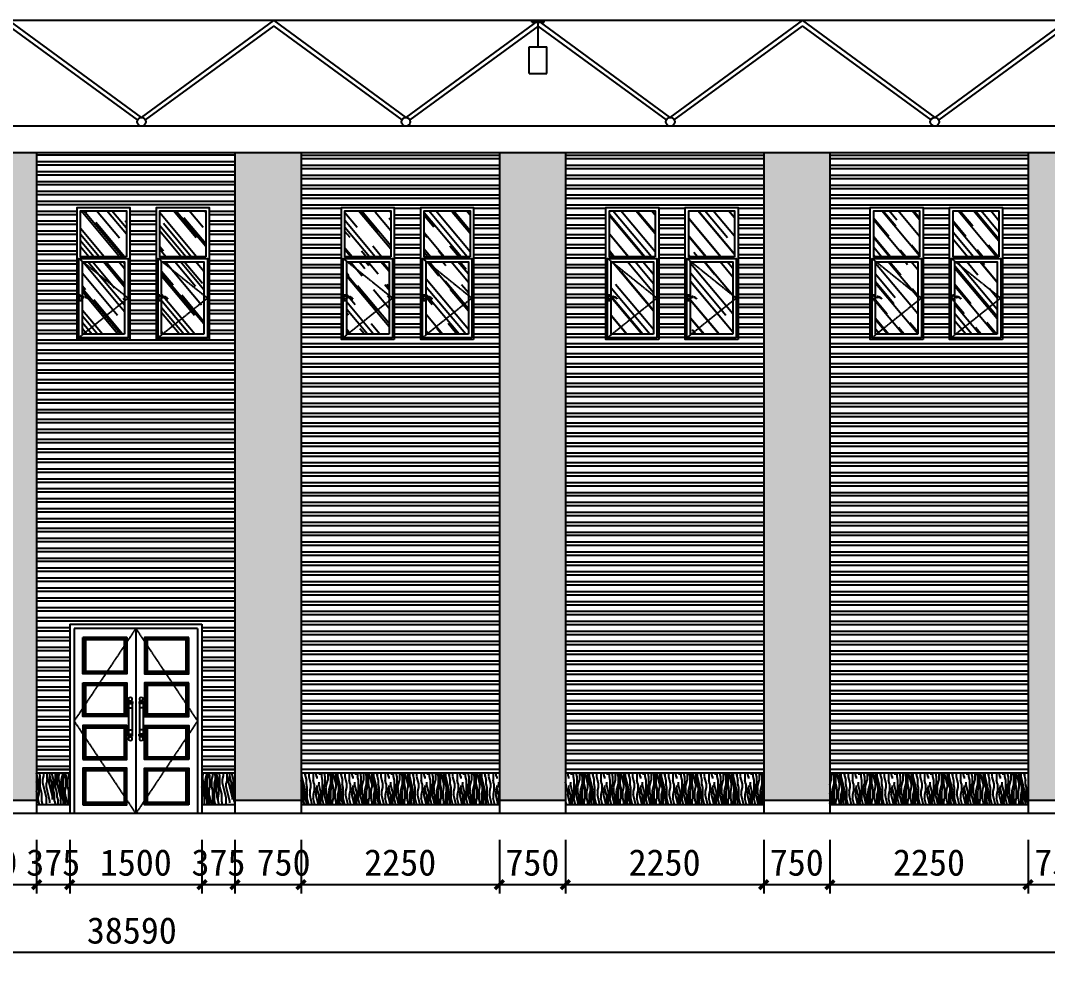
# Model space of a CAD drawing. Header units: millimetres. Extents: x -150677 to 588340, y -254013 to 149700.
# Drawn here: x 214546 to 226198, y -31432 to -20754 of the extents above; entities that cross this region are included whole.
import ezdxf

# ---------------------------------------------------------------- set-up
doc = ezdxf.new("R2010")
doc.units = ezdxf.units.MM
doc.header["$LTSCALE"] = 10
doc.header["$MEASUREMENT"] = 0
doc.linetypes.add('DASH', pattern=[0.35, 0.25, -0.1])
for name, color, linetype in [('2-Ba顶面轮廓', 4, 'Continuous'), ('2-Da地拼', 4, 'Continuous'), ('9-ELa粗', 2, 'Continuous'), ('9-ELd细', 8, 'Continuous'), ('9-ELf填充', 251, 'Continuous'), ('E-Elevation(立面图层)', 134, 'Continuous'), ('FUR-MID', 2, 'Continuous'), ('HAT【填充】', 8, 'Continuous'), ('PM', 1, 'Continuous')]:
    doc.layers.add(name, color=color, linetype=linetype)
doc.styles.get("Standard").update_dxf_attribs({"font": ''})
doc.styles.get('Standard').set_extended_font_data('SimSun')
doc.dimstyles.new('DIMN100', dxfattribs={"dimtxt": 300, "dimasz": 100, "dimexe": 100, "dimexo": 300, "dimgap": 100, "dimtad": 1, "dimdec": 0, "dimtxsty": 'Standard', "dimblk": 'ARCHTICK', "dimcen": 2.5, "dimdle": 100, "dimclrd": 8, "dimclre": 8, "dimclrt": 96, "dimadec": 0, "dimazin": 0, "dimtfac": 1, "dimtdec": 0, "dimtmove": 0, "dimatfit": 3, "dimldrblk": 'DOT', "dimfxl": 100, "dimarcsym": 0})

# ---------------------------------------------------------------- blocks, each defined once
blk = doc.blocks.new('A$C68075832')
at = {"layer": 'E-Elevation(立面图层)', "color": 251, "ltscale": 200}
for p, q in [((-172, 1200), (-32, 1200)), ((-172, 1180), (-172, 1200)), ((-32, 1180), (-172, 1180)), ((-102, 900), (-102, 1180)), ((-32, 1180), (-32, 1200))]:
    blk.add_line(p, q, dxfattribs=at)
at = {"layer": 'E-Elevation(立面图层)', "ltscale": 200}
for p, q in [((0, 900), (-199, 900)), ((-199, 600), (-199, 900)), ((0, 600), (0, 900)), ((0, 600), (-199, 600))]:
    blk.add_line(p, q, dxfattribs=at)
blk = doc.blocks.new('A$C3D6C2CD6')
h = blk.add_hatch()
h.set_pattern_fill('木材', color=251, scale=50, style=0)
h.set_pattern_definition([(50, (40, 940), (129.62, 465.617), [3000, -400, 1000, -200]), (50, (306, 1040), (-332.33, 17.77), [600, -66, 1200, -150]), (50, (140, 1110), (565.85, 882.82), [1600, -280, 800, -200])])
h.paths.add_polyline_path([(40, 940), (560, 940), (560, 1460), (40, 1460)])
h = blk.add_hatch()
h.set_pattern_fill('木材', color=251, scale=50, style=0)
h.set_pattern_definition([(50, (60, 60), (129.618, 465.617), [3000, -400, 1000, -200]), (50, (326, 160), (-332.325, 17.77), [600, -66, 1200, -150]), (50, (160, 230), (565.85, 882.82), [1600, -280, 800, -200])])
h.paths.add_polyline_path([(60, 60), (540, 60), (540, 880), (60, 880)])
at = {"color": 8, "linetype": 'DASH'}
for points in [[(580, 920), (20, 470), (580, 20)], [(545, 485), (545, 502), (575, 502), (575, 442), (545, 442), (545, 466)]]:
    blk.add_lwpolyline(points, dxfattribs=at)
blk.add_lwpolyline([(543, 482, -0.472973), (570, 486, -1.045197), (547, 464, 0.471233), (471, 460, -0.474255), (543, 482, -0.303304)], format="xyb", dxfattribs=at)
at = {"layer": '2-Ba顶面轮廓'}
blk.add_lwpolyline([(0, 0), (600, 0), (600, 1500), (0, 1500)], close=True, dxfattribs=at)
at = {"layer": '9-ELd细'}
for points in [[(40, 940), (560, 940), (560, 1460), (40, 1460)], [(20, 20), (580, 20), (580, 920), (20, 920)], [(60, 60), (540, 60), (540, 880), (60, 880)]]:
    blk.add_lwpolyline(points, close=True, dxfattribs=at)
blk = doc.blocks.new('A$C16496DF1')
at = {"layer": '9-ELf填充'}
h = blk.add_hatch(dxfattribs=at)
h.set_pattern_fill('ANSI32', color=251, scale=300, angle=135, style=0)
h.set_pattern_definition([(180, (1326, 400), (-2e-14, -112.5), []), (180, (1288.5, 437.5), (-2e-14, -112.5), [])])
h.paths.add_polyline_path([(0, 7400), (-100, 7400), (-100, 400), (0, 400)])
h.paths.add_polyline_path([(2150, 7400), (2050, 7400), (2050, 400), (2150, 400)])
h.paths.add_polyline_path([(2050, 7400), (0, 7400), (0, 400), (2050, 400)])
h.paths.add_polyline_path([(1092, 5280), (1092, 6780), (1692, 6780), (1692, 5280)], flags=16)
h.paths.add_polyline_path([(792, 5280), (192, 5280), (192, 6780), (792, 6780)], flags=16)
at = {"layer": 'HAT【填充】'}
h = blk.add_hatch(dxfattribs=at)
h.set_pattern_fill('木纹', color=251, scale=20, angle=90, style=0)
h.set_pattern_definition([(90, (0, 0), (-408, 2e-14), [81.6, -122.4, 40.8, -163.2]), (90, (-10.2, 285.6), (-408, 2e-14), [81.6, -326.4]), (90, (-30.6, 244.8), (-408, 2e-14), [40.8, -367.2]), (90, (-40.8, 20.4), (-408, 2e-14), [20.4, -285.6, 20.4, -81.6]), (90, (-61.2, 163.2), (-408, 2e-14), [81.6, -122.4, 20.4, -183.6]), (90, (-71.4, 61.2), (-408, 2e-14), [61.2, -346.8]), (90, (-81.6, 163.2), (-408, 2e-14), [122.4, -285.6]), (90, (-91.8, 40.8), (-408, 2e-14), [81.6, -326.4]), (90, (-102, 204), (-408, 2e-14), [204, -204]), (90, (-122.4, 81.6), (-408, 2e-14), [40.8, -122.4, 81.6, -163.2]), (90, (-132.6, 367.2), (-408, 2e-14), [81.6, -326.4]), (90, (-142.8, 285.6), (-408, 2e-14), [40.8, -367.2]), (90, (-153, 204), (-408, 2e-14), [40.8, -367.2]), (90, (-163.2, 1e-14), (-408, 2e-14), [81.6, -326.4]), (90, (-173.4, 204), (-408, 2e-14), [81.6, -326.4]), (90, (-193.8, 204), (-408, 2e-14), [81.6, -81.6, 81.6, -163.2]), (90, (-214.2, 122.4), (-408, 2e-14), [40.8, -204, 81.6, -81.6]), (90, (-224.4, 204), (-408, 2e-14), [122.4, -285.6]), (90, (-244.8, 204), (-408, 2e-14), [81.6, -326.4]), (90, (-255, 40.8), (-408, 2e-14), [122.4, -163.2, 40.8, -81.6]), (90, (-275.4, 40.8), (-408, 2e-14), [204, -204]), (90, (-285.6, 285.6), (-408, 2e-14), [40.8, -367.2]), (90, (-295.8, 163.2), (-408, 2e-14), [81.6, -326.4]), (90, (-306, 81.6), (-408, 2e-14), [40.8, -163.2, 40.8, -163.2]), (90, (-316.2, 40.8), (-408, 2e-14), [40.8, -122.4, 81.6, -163.2]), (90, (-326.4, 122.4), (-408, 2e-14), [40.8, -204, 40.8, -122.4]), (90, (-336.6, 204), (-408, 2e-14), [122.4, -285.6]), (90, (-357, 40.8), (-408, 2e-14), [81.6, -326.4]), (90, (-367.2, 244.8), (-408, 2e-14), [40.8, -367.2]), (90, (-377.4, 326.4), (-408, 2e-14), [40.8, -367.2]), (104.036, (-30.6, 285.6), (-1e-06, 408), [42.024, -1640.203]), (104.036, (-122.4, 326.4), (-1e-06, 408), [42.024, -1640.203]), (104.0362, (-367.2, 285.6), (-1e-06, 408), [42.024, -1640.203]), (104.0362, (-214.2, 163.2), (-1e-06, 408), [42.024, -1640.203]), (104.0362, (-275.4, 244.8), (-1e-06, 408), [42.024, -1640.203]), (104.0362, (-244.8, 285.6), (-1e-06, 408), [42.024, -1640.203]), (104.0362, (-316.2, 81.6), (-1e-06, 408), [42.024, -1640.203]), (104.0362, (-295.8, 244.8), (-1e-06, 408), [42.024, -1640.203]), (104.036, (-142.8, 326.4), (-1e-06, 408), [84.05, -1598.18]), (104.0362, (-173.4, 285.6), (-1e-06, 408), [84.05, -1598.18]), (104.0362, (-193.8, 285.6), (-1e-06, 408), [84.05, -1598.18]), (255.964, (-61.2, 163.2), (-1e-08, -408), [42.024, -84.048, 42.024, -1514.13]), (255.964, (-122.4, 81.6), (-1e-08, -408), [42.024, -1640.203]), (255.9638, (-306, 81.6), (-1e-08, -408), [84.05, -1598.18]), (284.036, (-10.2, 285.6), (1e-06, -408), [42.024, -1640.203]), (75.964, (-10.2, 367.2), (1e-08, 408), [42.024, -1640.203]), (75.964, (-153, 244.8), (1e-08, 408), [42.024, -1640.203]), (75.9638, (-224.4, 326.4), (1e-08, 408), [42.024, -1640.203]), (75.9638, (-255, 163.2), (1e-08, 408), [42.024, -1640.203]), (75.9638, (-306, 122.4), (1e-08, 408), [42.024, -1640.203]), (75.9638, (-326.4, 163.2), (1e-08, 408), [42.024, -1640.203]), (75.9638, (-255, 163.2), (1e-08, 408), [42.024, -1640.203]), (75.9638, (-316.2, 285.6), (1e-08, 408), [168.096, -1514.13]), (75.964, (-40.8, 40.8), (1e-08, 408), [168.096, -1514.13]), (75.964, (-71.4, 81.6), (1e-08, 408), [168.096, -1514.13]), (75.964, (-91.8, 122.4), (1e-08, 408), [42.024, -84.048, 84.048, -1472.107]), (75.964, (-122.4, 122.4), (1e-08, 408), [84.048, -84.048, 84.048, -1430.083]), (75.9638, (-163.2, 81.6), (1e-08, 408), [168.096, -1514.13]), (75.9638, (-193.8, 40.8), (1e-08, 408), [168.096, -1514.13]), (75.9638, (-214.2, 40.8), (1e-08, 408), [168.096, -1514.13]), (75.9638, (-336.6, 326.4), (1e-08, 408), [42.024, -1640.203]), (75.9638, (-377.4, 367.2), (-8e-05, 408), [84.048, -1598.18]), (75.9638, (-357, 122.4), (-8e-05, 408), [84.048, -1598.18]), (75.964, (5e-15, 81.6), (-7e-06, 408), [168.096, -1514.13]), (75.9638, (-285.6, 326.4), (-7e-06, 408), [126.07, -1556.155]), (75.9638, (-255, 367.2), (-7e-06, 408), [252.144, -1430.083])])
h.paths.add_polyline_path([(2150, 360), (2050, 360), (2050, 0), (2150, 0)])
h.paths.add_polyline_path([(0, 360), (-100, 360), (-100, 0), (0, 0)])
h.paths.add_polyline_path([(2050, 360), (0, 360), (0, 0), (2050, 0)])
at = {"layer": '2-Da地拼'}
for p, q in [((-100, 400), (2150, 400)), ((-100, 360), (2150, 360)), ((-100, 0), (2150, 0))]:
    blk.add_line(p, q, dxfattribs=at)
blk = doc.blocks.new('A$C26E901EB')
at = {"layer": '9-ELf填充'}
h = blk.add_hatch(dxfattribs=at)
h.set_pattern_fill('木纹02', color=256, scale=100, angle=90, style=0)
h.set_pattern_definition([(90, (77426.86, -29654), (-400, 2e-14), [80, -120, 40, -160]), (90, (77416.86, -29374), (-400, 2e-14), [80, -320]), (90, (77396.86, -29414), (-400, 2e-14), [40, -360]), (90, (77386.86, -29634), (-400, 2e-14), [20, -280, 20, -80]), (90, (77366.86, -29494), (-400, 2e-14), [80, -120, 20, -180]), (90, (77356.86, -29594), (-400, 2e-14), [60, -340]), (90, (77346.86, -29494), (-400, 2e-14), [120, -280]), (90, (77336.86, -29614), (-400, 2e-14), [80, -320]), (90, (77326.86, -29454), (-400, 2e-14), [200, -200]), (90, (77306.86, -29574), (-400, 2e-14), [40, -120, 80, -160]), (90, (77296.86, -29294), (-400, 2e-14), [80, -320]), (90, (77286.86, -29374), (-400, 2e-14), [40, -360]), (90, (77276.86, -29454), (-400, 2e-14), [40, -360]), (90, (77266.86, -29654), (-400, 2e-14), [80, -320]), (90, (77256.86, -29454), (-400, 2e-14), [80, -320]), (90, (77236.86, -29454), (-400, 2e-14), [80, -80, 80, -160]), (90, (77216.86, -29534), (-400, 2e-14), [40, -200, 80, -80]), (90, (77206.86, -29454), (-400, 2e-14), [120, -280]), (90, (77186.86, -29454), (-400, 2e-14), [80, -320]), (90, (77176.86, -29614), (-400, 2e-14), [120, -160, 40, -80]), (90, (77156.86, -29614), (-400, 2e-14), [200, -200]), (90, (77146.86, -29374), (-400, 2e-14), [40, -360]), (90, (77136.86, -29494), (-400, 2e-14), [80, -320]), (90, (77126.86, -29574), (-400, 2e-14), [40, -160, 40, -160]), (90, (77116.86, -29614), (-400, 2e-14), [40, -120, 80, -160]), (90, (77106.86, -29534), (-400, 2e-14), [40, -200, 40, -120]), (90, (77096.86, -29454), (-400, 2e-14), [120, -280]), (90, (77076.86, -29614), (-400, 2e-14), [80, -320]), (90, (77066.86, -29414), (-400, 2e-14), [40, -360]), (90, (77056.86, -29334), (-400, 2e-14), [40, -360]), (104.03624, (77396.86, -29374), (1e-08, 400), [41.2, -1608.0422]), (104.03624, (77306.86, -29334), (1e-08, 400), [41.2, -1608.0422]), (104.03624, (77066.86, -29374), (1e-08, 400), [41.2, -1608.0422]), (104.03624, (77216.86, -29494), (1e-08, 400), [41.2, -1608.0422]), (104.03624, (77156.86, -29414), (1e-08, 400), [41.2, -1608.0422]), (104.03624, (77186.86, -29374), (1e-08, 400), [41.2, -1608.0422]), (104.03624, (77116.86, -29574), (1e-08, 400), [41.2, -1608.0422]), (104.03624, (77136.86, -29414), (1e-08, 400), [41.2, -1608.0422]), (104.03624, (77286.86, -29334), (1e-08, 400), [82.4, -1566.8422]), (104.03624, (77256.86, -29374), (1e-08, 400), [82.4, -1566.8422]), (104.03624, (77236.86, -29374), (1e-08, 400), [82.4, -1566.8422]), (255.96376, (77366.86, -29494), (1e-08, -400), [41.2, -82.4, 41.2, -1484.4422]), (255.96376, (77306.86, -29574), (1e-08, -400), [41.2, -1608.0422]), (255.96376, (77126.86, -29574), (1e-08, -400), [82.4, -1566.8422]), (284.03624, (77416.86, -29374), (-1e-08, -400), [41.2, -1608.0422]), (75.96376, (77416.86, -29294), (-1e-08, 400), [41.2, -1608.0422]), (75.96376, (77276.86, -29414), (-1e-08, 400), [41.2, -1608.0422]), (75.96376, (77206.86, -29334), (-1e-08, 400), [41.2, -1608.0422]), (75.96376, (77176.86, -29494), (-1e-08, 400), [41.2, -1608.0422]), (75.96376, (77126.86, -29534), (-1e-08, 400), [41.2, -1608.0422]), (75.96376, (77106.86, -29494), (-1e-08, 400), [41.2, -1608.0422]), (75.96376, (77176.86, -29494), (-1e-08, 400), [41.2, -1608.0422]), (75.96376, (77116.86, -29374), (-1e-08, 400), [164.8, -1484.4422]), (75.96376, (77386.86, -29614), (-1e-08, 400), [164.8, -1484.4422]), (75.96376, (77356.86, -29574), (-1e-08, 400), [164.8, -1484.4422]), (75.96376, (77336.86, -29534), (-1e-08, 400), [41.2, -82.4, 82.4, -1443.2422]), (75.96376, (77306.86, -29534), (-1e-08, 400), [82.4, -82.4, 82.4, -1402.0422]), (75.96376, (77266.86, -29574), (-1e-08, 400), [164.8, -1484.4422]), (75.96376, (77236.86, -29614), (-1e-08, 400), [164.8, -1484.4422]), (75.96376, (77216.86, -29614), (-1e-08, 400), [164.8, -1484.4422]), (75.96376, (77096.86, -29334), (-1e-08, 400), [41.2, -1608.0422]), (75.96377, (77056.86, -29294), (-8e-05, 400), [82.4, -1566.8422]), (75.96377, (77076.86, -29534), (-8e-05, 400), [82.4, -1566.8422]), (75.96376, (77426.86, -29574), (-7e-06, 400), [164.8, -1484.4422]), (75.96376, (77146.86, -29334), (-7e-06, 400), [123.6, -1525.6422]), (75.96376, (77176.86, -29294), (-7e-06, 400), [247.2, -1402.0422])])
h.paths.add_polyline_path([(750, 0), (750, 7350), (0, 7350), (0, 0)])
at = {"layer": '2-Da地拼'}
blk.add_line((0, 0), (750, 0), dxfattribs=at)
blk = doc.blocks.new('_ArchTick')
at = {"color": 0, "linetype": 'ByBlock', "const_width": 0.4}
blk.add_lwpolyline([(-0.5, -0.5), (0.5, 0.5)], dxfattribs=at)
blk = doc.blocks.new('*D1331')
at = {"layer": '2-Ba顶面轮廓', "color": 8, "lineweight": -2, "transparency": 16777216}
for p, q in [((225979.14083, -30054), (225979.14083, -30661)), ((226729.14083, -30054), (226729.14083, -30661)), ((226829.14083, -30561), (225879.14083, -30561))]:
    blk.add_line(p, q, dxfattribs=at)
at = {"layer": 'Defpoints', "color": 0, "transparency": 16777216}
for p in [(225979.14083, -29754), (226729.14083, -29754), (225979.14083, -30561)]:
    blk.add_point(p, dxfattribs=at)
at = {"layer": '2-Ba顶面轮廓', "color": 8, "lineweight": -2, "transparency": 16777216, "xscale": 100, "yscale": 100, "zscale": 100, "rotation": 180}
blk.add_blockref('_ArchTick', (225979.14083, -30561), dxfattribs=at)
at = {"layer": '2-Ba顶面轮廓', "color": 8, "lineweight": -2, "transparency": 16777216, "xscale": 100, "yscale": 100, "zscale": 100}
blk.add_blockref('_ArchTick', (226729.14083, -30561), dxfattribs=at)
at = {"layer": '2-Ba顶面轮廓', "color": 96, "transparency": 16777216, "insert": (226354.14083, -30311), "char_height": 300, "attachment_point": 5}
blk.add_mtext('750', dxfattribs=at)
blk = doc.blocks.new('_DOT')
at = {"color": 0, "linetype": 'ByBlock'}
blk.add_line((-0.35, 0), (-1, 0), dxfattribs=at)
at = {"color": 0, "linetype": 'ByBlock', "const_width": 0.35}
blk.add_lwpolyline([(-0.175, 0, 1), (0.175, 0, 1)], format="xyb", close=True, dxfattribs=at)
blk = doc.blocks.new('*D1316')
at = {"layer": '2-Ba顶面轮廓', "color": 8, "lineweight": -2, "transparency": 16777216}
for p, q in [((223729.14083, -30054), (223729.14083, -30661)), ((225979.14083, -30054), (225979.14083, -30661)), ((226079.14083, -30561), (223629.14083, -30561))]:
    blk.add_line(p, q, dxfattribs=at)
at = {"layer": 'Defpoints', "color": 0, "transparency": 16777216}
for p in [(223729.14083, -29754), (225979.14083, -29754), (223729.14083, -30561)]:
    blk.add_point(p, dxfattribs=at)
at = {"layer": '2-Ba顶面轮廓', "color": 8, "lineweight": -2, "transparency": 16777216, "xscale": 100, "yscale": 100, "zscale": 100, "rotation": 180}
blk.add_blockref('_ArchTick', (223729.14083, -30561), dxfattribs=at)
at = {"layer": '2-Ba顶面轮廓', "color": 8, "lineweight": -2, "transparency": 16777216, "xscale": 100, "yscale": 100, "zscale": 100}
blk.add_blockref('_ArchTick', (225979.14083, -30561), dxfattribs=at)
at = {"layer": '2-Ba顶面轮廓', "color": 96, "transparency": 16777216, "insert": (224854.14083, -30311), "char_height": 300, "attachment_point": 5}
blk.add_mtext('2250', dxfattribs=at)
blk = doc.blocks.new('*D1317')
at = {"layer": '2-Ba顶面轮廓', "color": 8, "lineweight": -2, "transparency": 16777216}
for p, q in [((222979.14083, -30054), (222979.14083, -30661)), ((223729.14083, -30054), (223729.14083, -30661)), ((223829.14083, -30561), (222879.14083, -30561))]:
    blk.add_line(p, q, dxfattribs=at)
at = {"layer": 'Defpoints', "color": 0, "transparency": 16777216}
for p in [(222979.14083, -29754), (223729.14083, -29754), (222979.14083, -30561)]:
    blk.add_point(p, dxfattribs=at)
at = {"layer": '2-Ba顶面轮廓', "color": 8, "lineweight": -2, "transparency": 16777216, "xscale": 100, "yscale": 100, "zscale": 100, "rotation": 180}
blk.add_blockref('_ArchTick', (222979.14083, -30561), dxfattribs=at)
at = {"layer": '2-Ba顶面轮廓', "color": 8, "lineweight": -2, "transparency": 16777216, "xscale": 100, "yscale": 100, "zscale": 100}
blk.add_blockref('_ArchTick', (223729.14083, -30561), dxfattribs=at)
at = {"layer": '2-Ba顶面轮廓', "color": 96, "transparency": 16777216, "insert": (223354.14083, -30311), "char_height": 300, "attachment_point": 5}
blk.add_mtext('750', dxfattribs=at)
blk = doc.blocks.new('*D1318')
at = {"layer": '2-Ba顶面轮廓', "color": 8, "lineweight": -2, "transparency": 16777216}
for p, q in [((220729.14083, -30054), (220729.14083, -30661)), ((222979.14083, -30054), (222979.14083, -30661)), ((223079.14083, -30561), (220629.14083, -30561))]:
    blk.add_line(p, q, dxfattribs=at)
at = {"layer": 'Defpoints', "color": 0, "transparency": 16777216}
for p in [(220729.14083, -29754), (222979.14083, -29754), (220729.14083, -30561)]:
    blk.add_point(p, dxfattribs=at)
at = {"layer": '2-Ba顶面轮廓', "color": 8, "lineweight": -2, "transparency": 16777216, "xscale": 100, "yscale": 100, "zscale": 100, "rotation": 180}
blk.add_blockref('_ArchTick', (220729.14083, -30561), dxfattribs=at)
at = {"layer": '2-Ba顶面轮廓', "color": 8, "lineweight": -2, "transparency": 16777216, "xscale": 100, "yscale": 100, "zscale": 100}
blk.add_blockref('_ArchTick', (222979.14083, -30561), dxfattribs=at)
at = {"layer": '2-Ba顶面轮廓', "color": 96, "transparency": 16777216, "insert": (221854.14083, -30311), "char_height": 300, "attachment_point": 5}
blk.add_mtext('2250', dxfattribs=at)
blk = doc.blocks.new('*D1319')
at = {"layer": '2-Ba顶面轮廓', "color": 8, "lineweight": -2, "transparency": 16777216}
for p, q in [((219979.14083, -30054), (219979.14083, -30661)), ((220729.14083, -30054), (220729.14083, -30661)), ((220829.14083, -30561), (219879.14083, -30561))]:
    blk.add_line(p, q, dxfattribs=at)
at = {"layer": 'Defpoints', "color": 0, "transparency": 16777216}
for p in [(219979.14083, -29754), (220729.14083, -29754), (219979.14083, -30561)]:
    blk.add_point(p, dxfattribs=at)
at = {"layer": '2-Ba顶面轮廓', "color": 8, "lineweight": -2, "transparency": 16777216, "xscale": 100, "yscale": 100, "zscale": 100, "rotation": 180}
blk.add_blockref('_ArchTick', (219979.14083, -30561), dxfattribs=at)
at = {"layer": '2-Ba顶面轮廓', "color": 8, "lineweight": -2, "transparency": 16777216, "xscale": 100, "yscale": 100, "zscale": 100}
blk.add_blockref('_ArchTick', (220729.14083, -30561), dxfattribs=at)
at = {"layer": '2-Ba顶面轮廓', "color": 96, "transparency": 16777216, "insert": (220354.14083, -30311), "char_height": 300, "attachment_point": 5}
blk.add_mtext('750', dxfattribs=at)
blk = doc.blocks.new('*D1320')
at = {"layer": '2-Ba顶面轮廓', "color": 8, "lineweight": -2, "transparency": 16777216}
for p, q in [((213979, -30054), (213979, -30661)), ((214729, -30054), (214729, -30661)), ((214829, -30561), (213879, -30561))]:
    blk.add_line(p, q, dxfattribs=at)
at = {"layer": 'Defpoints', "color": 0, "transparency": 16777216}
for p in [(213979, -29754), (214729, -29754), (213979, -30561)]:
    blk.add_point(p, dxfattribs=at)
at = {"layer": '2-Ba顶面轮廓', "color": 8, "lineweight": -2, "transparency": 16777216, "xscale": 100, "yscale": 100, "zscale": 100, "rotation": 180}
blk.add_blockref('_ArchTick', (213979, -30561), dxfattribs=at)
at = {"layer": '2-Ba顶面轮廓', "color": 8, "lineweight": -2, "transparency": 16777216, "xscale": 100, "yscale": 100, "zscale": 100}
blk.add_blockref('_ArchTick', (214729, -30561), dxfattribs=at)
at = {"layer": '2-Ba顶面轮廓', "color": 96, "transparency": 16777216, "insert": (214204, -30311), "char_height": 300, "attachment_point": 5}
blk.add_mtext('750', dxfattribs=at)
blk = doc.blocks.new('*D1311')
at = {"layer": '2-Ba顶面轮廓', "color": 8, "lineweight": -2, "transparency": 16777216}
for p, q in [((196514.14083, -30861), (196514.14083, -31432.5)), ((235104.14083, -30861), (235104.14083, -31432.5)), ((235204.14083, -31332.5), (196414.14083, -31332.5))]:
    blk.add_line(p, q, dxfattribs=at)
at = {"layer": 'Defpoints', "color": 0, "transparency": 16777216}
for p in [(196514.14083, -30561), (235104.14083, -30561), (196514.14083, -31332.5)]:
    blk.add_point(p, dxfattribs=at)
at = {"layer": '2-Ba顶面轮廓', "color": 8, "lineweight": -2, "transparency": 16777216, "xscale": 100, "yscale": 100, "zscale": 100, "rotation": 180}
blk.add_blockref('_ArchTick', (196514.14083, -31332.5), dxfattribs=at)
at = {"layer": '2-Ba顶面轮廓', "color": 8, "lineweight": -2, "transparency": 16777216, "xscale": 100, "yscale": 100, "zscale": 100}
blk.add_blockref('_ArchTick', (235104.14083, -31332.5), dxfattribs=at)
at = {"layer": '2-Ba顶面轮廓', "color": 96, "transparency": 16777216, "insert": (215809.14083, -31082.5), "char_height": 300, "attachment_point": 5}
blk.add_mtext('38590', dxfattribs=at)
blk = doc.blocks.new('*D1333')
at = {"layer": '2-Ba顶面轮廓', "color": 8, "lineweight": -2, "transparency": 16777216}
for p, q in [((217729.14083, -30054), (217729.14083, -30661)), ((219979.14083, -30054), (219979.14083, -30661)), ((220079.14083, -30561), (217629.14083, -30561))]:
    blk.add_line(p, q, dxfattribs=at)
at = {"layer": 'Defpoints', "color": 0, "transparency": 16777216}
for p in [(217729.14083, -29754), (219979.14083, -29754), (217729.14083, -30561)]:
    blk.add_point(p, dxfattribs=at)
at = {"layer": '2-Ba顶面轮廓', "color": 8, "lineweight": -2, "transparency": 16777216, "xscale": 100, "yscale": 100, "zscale": 100, "rotation": 180}
blk.add_blockref('_ArchTick', (217729.14083, -30561), dxfattribs=at)
at = {"layer": '2-Ba顶面轮廓', "color": 8, "lineweight": -2, "transparency": 16777216, "xscale": 100, "yscale": 100, "zscale": 100}
blk.add_blockref('_ArchTick', (219979.14083, -30561), dxfattribs=at)
at = {"layer": '2-Ba顶面轮廓', "color": 96, "transparency": 16777216, "insert": (218854.14083, -30311), "char_height": 300, "attachment_point": 5}
blk.add_mtext('2250', dxfattribs=at)
blk = doc.blocks.new('*D1334')
at = {"layer": '2-Ba顶面轮廓', "color": 8, "lineweight": -2, "transparency": 16777216}
for p, q in [((216979, -30054), (216979, -30661)), ((217729, -30054), (217729, -30661)), ((217829, -30561), (216879, -30561))]:
    blk.add_line(p, q, dxfattribs=at)
at = {"layer": 'Defpoints', "color": 0, "transparency": 16777216}
for p in [(216979, -29754), (217729, -29754), (216979, -30561)]:
    blk.add_point(p, dxfattribs=at)
at = {"layer": '2-Ba顶面轮廓', "color": 8, "lineweight": -2, "transparency": 16777216, "xscale": 100, "yscale": 100, "zscale": 100, "rotation": 180}
blk.add_blockref('_ArchTick', (216979, -30561), dxfattribs=at)
at = {"layer": '2-Ba顶面轮廓', "color": 8, "lineweight": -2, "transparency": 16777216, "xscale": 100, "yscale": 100, "zscale": 100}
blk.add_blockref('_ArchTick', (217729, -30561), dxfattribs=at)
at = {"layer": '2-Ba顶面轮廓', "color": 96, "transparency": 16777216, "insert": (217531, -30311), "char_height": 300, "attachment_point": 5}
blk.add_mtext('750', dxfattribs=at)
blk = doc.blocks.new('*D1335')
at = {"layer": '2-Ba顶面轮廓', "color": 8, "lineweight": -2, "transparency": 16777216}
for p, q in [((214729, -30054), (214729, -30661)), ((215104, -30054), (215104, -30661)), ((215204, -30561), (214629, -30561))]:
    blk.add_line(p, q, dxfattribs=at)
at = {"layer": 'Defpoints', "color": 0, "transparency": 16777216}
for p in [(214729, -29754), (215104, -29754), (214729, -30561)]:
    blk.add_point(p, dxfattribs=at)
at = {"layer": '2-Ba顶面轮廓', "color": 8, "lineweight": -2, "transparency": 16777216, "xscale": 100, "yscale": 100, "zscale": 100, "rotation": 180}
blk.add_blockref('_ArchTick', (214729, -30561), dxfattribs=at)
at = {"layer": '2-Ba顶面轮廓', "color": 8, "lineweight": -2, "transparency": 16777216, "xscale": 100, "yscale": 100, "zscale": 100}
blk.add_blockref('_ArchTick', (215104, -30561), dxfattribs=at)
at = {"layer": '2-Ba顶面轮廓', "color": 96, "transparency": 16777216, "insert": (214917, -30311), "char_height": 300, "attachment_point": 5}
blk.add_mtext('375', dxfattribs=at)
blk = doc.blocks.new('*D1700')
at = {"layer": '2-Ba顶面轮廓', "color": 8, "lineweight": -2, "transparency": 16777216}
for p, q in [((215104.14083, -30054), (215104.14083, -30661)), ((216604.14083, -30054), (216604.14083, -30661)), ((216704.14083, -30561), (215004.14083, -30561))]:
    blk.add_line(p, q, dxfattribs=at)
at = {"layer": 'Defpoints', "color": 0, "transparency": 16777216}
for p in [(215104.14083, -29754), (216604.14083, -29754), (215104.14083, -30561)]:
    blk.add_point(p, dxfattribs=at)
at = {"layer": '2-Ba顶面轮廓', "color": 8, "lineweight": -2, "transparency": 16777216, "xscale": 100, "yscale": 100, "zscale": 100, "rotation": 180}
blk.add_blockref('_ArchTick', (215104.14083, -30561), dxfattribs=at)
at = {"layer": '2-Ba顶面轮廓', "color": 8, "lineweight": -2, "transparency": 16777216, "xscale": 100, "yscale": 100, "zscale": 100}
blk.add_blockref('_ArchTick', (216604.14083, -30561), dxfattribs=at)
at = {"layer": '2-Ba顶面轮廓', "color": 96, "transparency": 16777216, "insert": (215854.14083, -30311), "char_height": 300, "attachment_point": 5}
blk.add_mtext('1500', dxfattribs=at)
blk = doc.blocks.new('LS-006')
at = {"layer": 'PM'}
for p, q in [((-43, 173), (-43, 153)), ((-43, 173), (3, 173)), ((-43, 153), (3, 153)), ((-40, 153), (-40, -197)), ((-35, 178), (-35, 173)), ((-35, 178), (-5, 178)), ((-30, 183), (-30, 178)), ((-30, 183), (-10, 183)), ((-10, 183), (-10, 178)), ((-5, 178), (-5, 173)), ((0, 153), (0, -197)), ((3, 173), (3, 153)), ((81, 173), (81, 153)), ((127, 173), (81, 173)), ((127, 153), (81, 153)), ((84, 153), (84, -197)), ((119, 178), (89, 178)), ((89, 178), (89, 173)), ((114, 183), (94, 183)), ((94, 183), (94, 178)), ((114, 183), (114, 178)), ((119, 178), (119, 173)), ((124, 153), (124, -197)), ((127, 173), (127, 153)), ((-40, 103), (0, 103)), ((124, 103), (84, 103)), ((-43, -217), (-43, -197)), ((-43, -197), (3, -197)), ((-43, -217), (3, -217)), ((-40, -147), (0, -147)), ((-40, -197), (0, -197)), ((-35, -222), (-35, -217)), ((-35, -222), (-5, -222)), ((-30, -227), (-30, -222)), ((-30, -227), (-10, -227)), ((-10, -227), (-10, -222)), ((-5, -222), (-5, -217)), ((3, -217), (3, -197)), ((81, -217), (81, -197)), ((127, -197), (81, -197)), ((127, -217), (81, -217)), ((124, -147), (84, -147)), ((124, -197), (84, -197)), ((89, -222), (89, -217)), ((119, -222), (89, -222)), ((94, -227), (94, -222)), ((114, -227), (94, -227)), ((114, -227), (114, -222)), ((119, -222), (119, -217)), ((127, -217), (127, -197))]:
    blk.add_line(p, q, dxfattribs=at)
for centre, start, end in [((-20, 201), 297.7238, 242.2762), ((104, 201), 297.7238, 242.2762), ((-20, -246), 117.7238, 62.2762), ((104, -246), 117.7238, 62.2762)]:
    blk.add_arc(centre, 21, start, end, dxfattribs=at)
blk = doc.blocks.new('A$C5D037A5A')
at = {"layer": '2-Ba顶面轮廓'}
for p, q in [((0, 2150), (0, 0)), ((50, 2100), (50, 0)), ((700, 2100), (50, 2100)), ((1450, 2100), (700, 2100)), ((750, 2100), (750, 0)), ((1450, 2100), (1450, 0)), ((1500, 2150), (1500, 0)), ((650, 2000), (150, 2000)), ((654, 1100), (150, 1100)), ((896, 1100), (1350, 1100)), ((1450, 0), (50, 0))]:
    blk.add_line(p, q, dxfattribs=at)
at = {"layer": '2-Ba顶面轮廓', "color": 8, "linetype": 'DASH'}
for p, q in [((750, 2100), (50, 1050)), ((750, 2100), (1450, 1050)), ((50, 1050), (750, 0)), ((1450, 1050), (750, 0))]:
    blk.add_line(p, q, dxfattribs=at)
at = {"layer": '2-Ba顶面轮廓'}
blk.add_lwpolyline([(0, 2150), (1500, 2150)], dxfattribs=at)
for points in [[(150, 2000), (650, 2000), (650, 1585), (150, 1585)], [(1350, 2000), (850, 2000), (850, 1585), (1350, 1585)], [(150, 1485), (650, 1485), (650, 1100), (150, 1100)], [(1350, 1485), (850, 1485), (850, 1100), (1350, 1100)], [(150, 615), (650, 615), (650, 1000), (150, 1000)], [(1350, 615), (850, 615), (850, 1000), (1350, 1000)], [(150, 100), (650, 100), (650, 515), (150, 515)], [(1350, 100), (850, 100), (850, 515), (1350, 515)]]:
    blk.add_lwpolyline(points, close=True, dxfattribs=at)
at = {"layer": '2-Ba顶面轮廓', "color": 8}
for points in [[(635, 1985), (165, 1985), (165, 1600), (635, 1600)], [(1335, 1985), (865, 1985), (865, 1600), (1335, 1600)], [(620, 1970), (180, 1970), (180, 1615), (620, 1615)], [(1320, 1970), (880, 1970), (880, 1615), (1320, 1615)], [(635, 1470), (165, 1470), (165, 1115), (635, 1115)], [(620, 1455), (180, 1455), (180, 1130), (620, 1130)], [(1335, 1470), (865, 1470), (865, 1115), (1335, 1115)], [(1320, 1455), (880, 1455), (880, 1130), (1320, 1130)], [(635, 985), (165, 985), (165, 630), (635, 630)], [(620, 970), (180, 970), (180, 645), (620, 645)], [(1335, 985), (865, 985), (865, 630), (1335, 630)], [(1320, 970), (880, 970), (880, 645), (1320, 645)], [(635, 500), (165, 500), (165, 115), (635, 115)], [(620, 485), (180, 485), (180, 130), (620, 130)], [(1335, 500), (865, 500), (865, 115), (1335, 115)], [(1320, 485), (880, 485), (880, 130), (1320, 130)]]:
    blk.add_lwpolyline(points, close=True, dxfattribs=at)
at = {"layer": 'FUR-MID', "color": 2, "ltscale": 20}
blk.add_blockref('LS-006', (708, 1097), dxfattribs=at)
blk = doc.blocks.new('*D1701')
at = {"layer": '2-Ba顶面轮廓', "color": 8, "lineweight": -2, "transparency": 16777216}
for p, q in [((216604, -30054), (216604, -30661)), ((216979, -30054), (216979, -30661)), ((217079, -30561), (216504, -30561))]:
    blk.add_line(p, q, dxfattribs=at)
at = {"layer": 'Defpoints', "color": 0, "transparency": 16777216}
for p in [(216604, -29754), (216979, -29754), (216604, -30561)]:
    blk.add_point(p, dxfattribs=at)
at = {"layer": '2-Ba顶面轮廓', "color": 8, "lineweight": -2, "transparency": 16777216, "xscale": 100, "yscale": 100, "zscale": 100, "rotation": 180}
blk.add_blockref('_ArchTick', (216604, -30561), dxfattribs=at)
at = {"layer": '2-Ba顶面轮廓', "color": 8, "lineweight": -2, "transparency": 16777216, "xscale": 100, "yscale": 100, "zscale": 100}
blk.add_blockref('_ArchTick', (216979, -30561), dxfattribs=at)
at = {"layer": '2-Ba顶面轮廓', "color": 96, "transparency": 16777216, "insert": (216792, -30311), "char_height": 300, "attachment_point": 5}
blk.add_mtext('375', dxfattribs=at)

msp = doc.modelspace()

# ---------------------------------------------------------------- hatches: boundary and pattern name
at = {"layer": '9-ELf填充'}
h = msp.add_hatch(dxfattribs=at)
h.set_pattern_fill('ANSI32', color=251, scale=300, angle=135, style=0)
h.set_pattern_definition([(7e-15, (215553.14, -29254), (2e-14, -112.5), []), (7e-15, (215590.64, -29216.5), (2e-14, -112.5), [])])
h.paths.add_polyline_path([(216879.1, -22254), (216979.1, -22254), (216979.1, -29254), (216879.1, -29254)])
h.paths.add_polyline_path([(214729.1, -22254), (214829.1, -22254), (214829.1, -29254), (214729.1, -29254)])
h.paths.add_polyline_path([(215787.5, -24374), (215787.5, -22874), (215187.5, -22874), (215187.5, -24374)], flags=16)
h.paths.add_polyline_path([(216087.5, -24374), (216687.5, -24374), (216687.5, -22874), (216087.5, -22874)], flags=16)
h.paths.add_polyline_path([(215104.1, -29254), (215104.1, -27604), (216604.1, -27604), (216604.1, -29254), (216879.1, -29254), (216879.1, -22254), (214829.1, -22254), (214829.1, -29254)])
at = {"layer": 'HAT【填充】'}
h = msp.add_hatch(dxfattribs=at)
h.set_pattern_fill('木纹', color=251, scale=20, angle=90, style=0)
h.set_pattern_definition([(90, (216879.14, -29654), (408, 2e-14), [81.6, -122.4, 40.8, -163.2]), (90, (216889.34, -29368.4), (408, 2e-14), [81.6, -326.4]), (90, (216909.74, -29409.2), (408, 2e-14), [40.8, -367.2]), (90, (216919.94, -29633.6), (408, 2e-14), [20.4, -285.6, 20.4, -81.6]), (90, (216940.34, -29490.8), (408, 2e-14), [81.6, -122.4, 20.4, -183.6]), (90, (216950.54, -29592.8), (408, 2e-14), [61.2, -346.8]), (90, (216960.74, -29490.8), (408, 2e-14), [122.4, -285.6]), (90, (216970.94, -29613.2), (408, 2e-14), [81.6, -326.4]), (90, (216981.14, -29450), (408, 2e-14), [204, -204]), (90, (217001.54, -29572.4), (408, 2e-14), [40.8, -122.4, 81.6, -163.2]), (90, (217011.74, -29286.8), (408, 2e-14), [81.6, -326.4]), (90, (217021.94, -29368.4), (408, 2e-14), [40.8, -367.2]), (90, (217032.14, -29450), (408, 2e-14), [40.8, -367.2]), (90, (217042.34, -29654), (408, 2e-14), [81.6, -326.4]), (90, (217052.54, -29450), (408, 2e-14), [81.6, -326.4]), (90, (217072.94, -29450), (408, 2e-14), [81.6, -81.6, 81.6, -163.2]), (90, (217093.34, -29531.6), (408, 2e-14), [40.8, -204, 81.6, -81.6]), (90, (217103.54, -29450), (408, 2e-14), [122.4, -285.6]), (90, (217123.94, -29450), (408, 2e-14), [81.6, -326.4]), (90, (217134.14, -29613.2), (408, 2e-14), [122.4, -163.2, 40.8, -81.6]), (90, (217154.54, -29613.2), (408, 2e-14), [204, -204]), (90, (217164.74, -29368.4), (408, 2e-14), [40.8, -367.2]), (90, (217174.94, -29490.8), (408, 2e-14), [81.6, -326.4]), (90, (217185.14, -29572.4), (408, 2e-14), [40.8, -163.2, 40.8, -163.2]), (90, (217195.34, -29613.2), (408, 2e-14), [40.8, -122.4, 81.6, -163.2]), (90, (217205.54, -29531.6), (408, 2e-14), [40.8, -204, 40.8, -122.4]), (90, (217215.74, -29450), (408, 2e-14), [122.4, -285.6]), (90, (217236.14, -29613.2), (408, 2e-14), [81.6, -326.4]), (90, (217246.34, -29409.2), (408, 2e-14), [40.8, -367.2]), (90, (217256.54, -29327.6), (408, 2e-14), [40.8, -367.2]), (75.964, (216909.74, -29368.4), (1e-06, 408), [42.024, -1640.203]), (75.964, (217001.54, -29327.6), (1e-06, 408), [42.024, -1640.203]), (75.9638, (217246.34, -29368.4), (1e-06, 408), [42.024, -1640.203]), (75.9638, (217093.34, -29490.8), (1e-06, 408), [42.024, -1640.203]), (75.9638, (217154.54, -29409.2), (1e-06, 408), [42.024, -1640.203]), (75.9638, (217123.94, -29368.4), (1e-06, 408), [42.024, -1640.203]), (75.9638, (217195.34, -29572.4), (1e-06, 408), [42.024, -1640.203]), (75.9638, (217174.94, -29409.2), (1e-06, 408), [42.024, -1640.203]), (75.964, (217021.94, -29327.6), (1e-06, 408), [84.05, -1598.18]), (75.9638, (217052.54, -29368.4), (1e-06, 408), [84.05, -1598.18]), (75.9638, (217072.94, -29368.4), (1e-06, 408), [84.05, -1598.18]), (284.036, (216940.34, -29490.8), (1e-08, -408), [42.024, -84.048, 42.024, -1514.13]), (284.036, (217001.54, -29572.4), (1e-08, -408), [42.024, -1640.203]), (284.0362, (217185.14, -29572.4), (1e-08, -408), [84.05, -1598.18]), (255.964, (216889.34, -29368.4), (-1e-06, -408), [42.024, -1640.203]), (104.036, (216889.34, -29286.8), (-1e-08, 408), [42.024, -1640.203]), (104.036, (217032.14, -29409.2), (-1e-08, 408), [42.024, -1640.203]), (104.0362, (217103.54, -29327.6), (-1e-08, 408), [42.024, -1640.203]), (104.0362, (217134.14, -29490.8), (-1e-08, 408), [42.024, -1640.203]), (104.0362, (217185.14, -29531.6), (-1e-08, 408), [42.024, -1640.203]), (104.0362, (217205.54, -29490.8), (-1e-08, 408), [42.024, -1640.203]), (104.0362, (217134.14, -29490.8), (-1e-08, 408), [42.024, -1640.203]), (104.0362, (217195.34, -29368.4), (-1e-08, 408), [168.096, -1514.13]), (104.036, (216919.94, -29613.2), (-1e-08, 408), [168.096, -1514.13]), (104.036, (216950.54, -29572.4), (-1e-08, 408), [168.096, -1514.13]), (104.036, (216970.94, -29531.6), (-1e-08, 408), [42.024, -84.048, 84.048, -1472.107]), (104.036, (217001.54, -29531.6), (-1e-08, 408), [84.048, -84.048, 84.048, -1430.083]), (104.0362, (217042.34, -29572.4), (-1e-08, 408), [168.096, -1514.13]), (104.0362, (217072.94, -29613.2), (-1e-08, 408), [168.096, -1514.13]), (104.0362, (217093.34, -29613.2), (-1e-08, 408), [168.096, -1514.13]), (104.0362, (217215.74, -29327.6), (-1e-08, 408), [42.024, -1640.203]), (104.0362, (217256.54, -29286.8), (8e-05, 408), [84.048, -1598.18]), (104.0362, (217236.14, -29531.6), (8e-05, 408), [84.048, -1598.18]), (104.036, (216879.14, -29572.4), (7e-06, 408), [168.096, -1514.13]), (104.0362, (217164.74, -29327.6), (7e-06, 408), [126.07, -1556.155]), (104.0362, (217134.14, -29286.8), (7e-06, 408), [252.144, -1430.083])])
h.paths.add_polyline_path([(214729.1, -29294), (214829.1, -29294), (214829.1, -29654), (214729.1, -29654)])
h.paths.add_polyline_path([(216879.1, -29294), (216979.1, -29294), (216979.1, -29654), (216879.1, -29654)])
h.paths.add_polyline_path([(216604.1, -29294), (216604.1, -29654), (216879.1, -29654), (216879.1, -29294)])
h.paths.add_polyline_path([(215104.1, -29654), (215104.1, -29294), (214829.1, -29294), (214829.1, -29654)])

# ---------------------------------------------------------------- linework, layer by layer
at = {"layer": '2-Da地拼'}
for p, q in [((234444.1, -21954), (197374.1, -21954)), ((235104.1, -22254), (196514.1, -22254)), ((214729.1, -22254), (214729.1, -29754)), ((216979.1, -22254), (216979.1, -29754)), ((217729.1, -22254), (217729.1, -29754)), ((219979.1, -22254), (219979.1, -29754)), ((220729.1, -22254), (220729.1, -29754)), ((222979.1, -22254), (222979.1, -29754)), ((223729.1, -22254), (223729.1, -29754)), ((225979.1, -22254), (225979.1, -29754)), ((215104.1, -29254), (214729.1, -29254)), ((215104.1, -29294), (214729.1, -29294)), ((216979.1, -29254), (216604.1, -29254)), ((216979.1, -29294), (216604.1, -29294)), ((215104.1, -29654), (214729.1, -29654)), ((216979.1, -29654), (216604.1, -29654))]:
    msp.add_line(p, q, dxfattribs=at)
for points in [[(215919.1, -21854), (214419.1, -20754), (212919.1, -21854)], [(215873.9, -21882.8), (214417.8, -20817), (212964.4, -21882.8)], [(215919.1, -21854), (217419.1, -20754), (218919.1, -21854)], [(215964.4, -21882.8), (217420.5, -20817), (218873.9, -21882.8)], [(221919.1, -21854), (220419.1, -20754), (218919.1, -21854)], [(221873.9, -21882.8), (220417.8, -20817), (218964.4, -21882.8)], [(221919.1, -21854), (223419.1, -20754), (224919.1, -21854)], [(221964.4, -21882.8), (223420.5, -20817), (224873.9, -21882.8)], [(227919.1, -21854), (226419.1, -20754), (224919.1, -21854)], [(227873.9, -21882.8), (226417.8, -20817), (224964.4, -21882.8)]]:
    msp.add_lwpolyline(points, dxfattribs=at)
for centre in [(215919.1, -21904), (218919.1, -21904), (221919.1, -21904), (224919.1, -21904)]:
    msp.add_circle(centre, 50, dxfattribs=at)
at = {"layer": '9-ELa粗'}
for p, q in [((235304.1, -20754), (196144.1, -20754)), ((235304.1, -29754), (196144.1, -29754))]:
    msp.add_line(p, q, dxfattribs=at)

# ---------------------------------------------------------------- block references
at = {"layer": '2-Ba顶面轮廓', "xscale": -1}
for name, p in [('A$C26E901EB', (214729.1, -29604)), ('A$C26E901EB', (217729.1, -29604)), ('A$C16496DF1', (219879.1, -29654)), ('A$C26E901EB', (220729.1, -29604)), ('A$C16496DF1', (222879.1, -29654)), ('A$C26E901EB', (223729.1, -29604)), ('A$C16496DF1', (225879.1, -29654)), ('A$C26E901EB', (226729.1, -29604)), ('A$C3D6C2CD6', (215787.5, -24374)), ('A$C3D6C2CD6', (216687.5, -24374)), ('A$C3D6C2CD6', (218787.5, -24374)), ('A$C3D6C2CD6', (219687.5, -24374)), ('A$C3D6C2CD6', (221787.5, -24374)), ('A$C3D6C2CD6', (222687.5, -24374)), ('A$C3D6C2CD6', (224787.5, -24374)), ('A$C3D6C2CD6', (225687.5, -24374))]:
    msp.add_blockref(name, p, dxfattribs=at)
at = {"layer": '2-Ba顶面轮廓'}
msp.add_blockref('A$C5D037A5A', (215104.1, -29754), dxfattribs=at)
at = {"layer": 'E-Elevation(立面图层)', "xscale": -1}
msp.add_blockref('A$C68075832', (220317.5, -21954), dxfattribs=at)

# ---------------------------------------------------------------- dimensions: what is measured, and where the dimension line sits
at = {"layer": '2-Ba顶面轮廓'}
for base, p1, p2, picture, middle in [((213979.1, -30561), (214729.1, -29754), (213979.1, -29754), '*D1320', (214204, -30561)), ((214729.1, -30561), (215104.1, -29754), (214729.1, -29754), '*D1335', (214916.6, -30561)), ((216604.1, -30561), (216979.1, -29754), (216604.1, -29754), '*D1701', (216791.6, -30561)), ((216979.1, -30561), (217729.1, -29754), (216979.1, -29754), '*D1334', (217531.5, -30561)), ((219979.1, -30561), (220729.1, -29754), (219979.1, -29754), '*D1319', (220354.1, -30561)), ((222979.1, -30561), (223729.1, -29754), (222979.1, -29754), '*D1317', (223354.1, -30561)), ((225979.1, -30561), (226729.1, -29754), (225979.1, -29754), '*D1331', (226354.1, -30561))]:
    dim = msp.add_linear_dim(base=base, p1=p1, p2=p2, angle=0, dimstyle='DIMN100', dxfattribs=at)
    dim.commit()
    dim.dimension.update_dxf_attribs({"geometry": picture, "text_midpoint": middle, "dimtype": 128})
for base, p1, p2, picture, middle in [((215104.1, -30561), (216604.1, -29754), (215104.1, -29754), '*D1700', (215854.1, -30311)), ((217729.1, -30561), (219979.1, -29754), (217729.1, -29754), '*D1333', (218854.1, -30311)), ((220729.1, -30561), (222979.1, -29754), (220729.1, -29754), '*D1318', (221854.1, -30311)), ((223729.1, -30561), (225979.1, -29754), (223729.1, -29754), '*D1316', (224854.1, -30311))]:
    dim = msp.add_linear_dim(base=base, p1=p1, p2=p2, angle=0, dimstyle='DIMN100', dxfattribs=at)
    dim.commit()
    dim.dimension.update_dxf_attribs({"geometry": picture, "text_midpoint": middle})
dim = msp.add_aligned_dim(p1=(235104.1, -30561), p2=(196514.1, -30561), distance=771.5, dimstyle='DIMN100', dxfattribs=at)
dim.commit()
dim.dimension.update_dxf_attribs({"geometry": '*D1311', "text_midpoint": (215809.1, -31082.5)})

doc.saveas('drawing.dxf')
